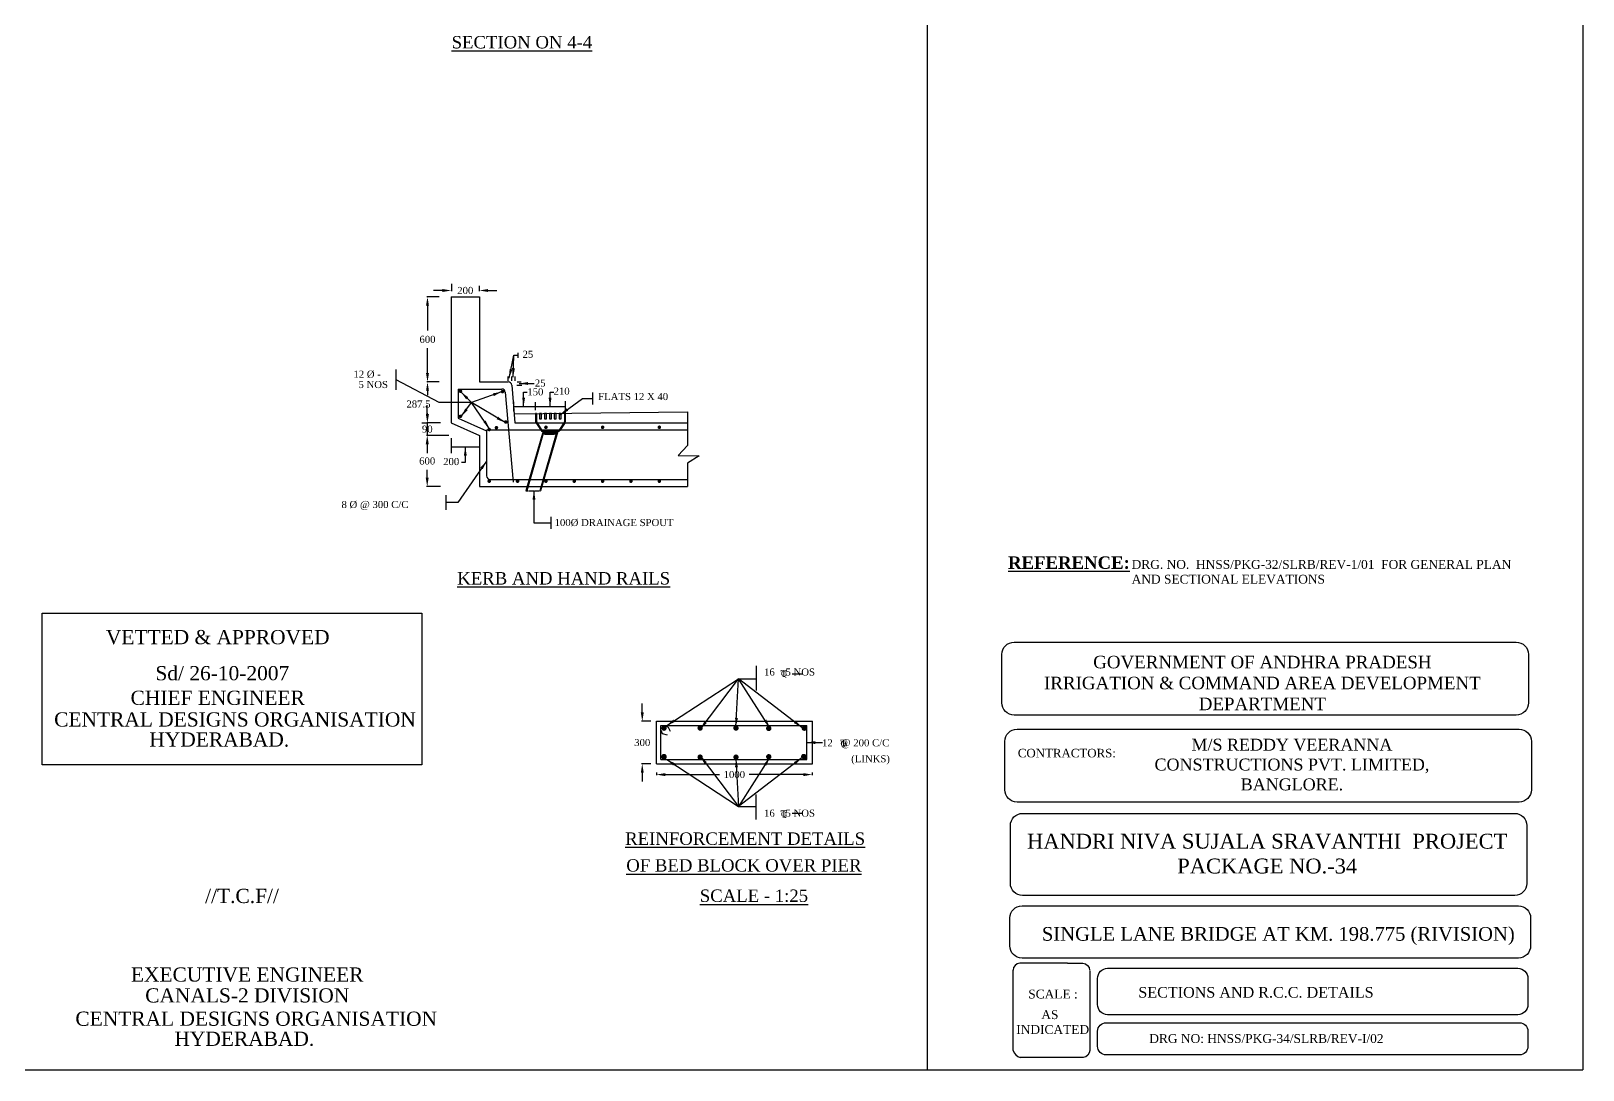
# Model space of a CAD drawing. Header units: millimetres. Extents: x -1426 to 1182, y 579 to 1915.
# Drawn here: x -973.4 to -535.5, y 579 to 872 of the extents above; entities that cross this region are included whole.
import ezdxf

# ---------------------------------------------------------------- set-up
doc = ezdxf.new("R2010")
doc.units = ezdxf.units.MM
doc.linetypes.add('DASHED', pattern=[0.75, 0.5, -0.25])
doc.layers.add('SHEET', color=3, linetype='Continuous')
doc.styles.add('ROMANS', font='romans')
doc.styles.get("Standard").update_dxf_attribs({"font": 'times.ttf'})
doc.dimstyles.get("Standard").update_dxf_attribs({"dimtxt": 2, "dimasz": 2.5, "dimexe": 0.18, "dimexo": 0.18, "dimgap": 1.5, "dimtad": 0, "dimtih": 1, "dimtoh": 1, "dimdec": 0, "dimlfac": 100, "dimzin": 0, "dimdsep": 46, "dimtxsty": 'ROMANS', "dimcen": 0.09, "dimadec": 0, "dimazin": 0, "dimtfac": 1, "dimtdec": 0, "dimtofl": 0, "dimtmove": 1, "dimatfit": 1, "dimfxl": 1, "dimtolj": 1, "dimtzin": 0, "dimarcsym": 0})

# ---------------------------------------------------------------- blocks, each defined once
blk = doc.blocks.new('*D35')
at = {"color": 0, "lineweight": -2, "transparency": 16777216}
for p, q in [((-861.59, 764.05), (-861.59, 766.55)), ((-863.17, 761.55), (-861.41, 761.55)), ((-855.53, 757.95), (-861.77, 757.95)), ((-861.59, 761.55), (-861.59, 757.95)), ((-861.59, 755.45), (-861.59, 752.95))]:
    blk.add_line(p, q, dxfattribs=at)
at = {"color": 0, "transparency": 16777216}
for points in [[(-862.01, 764.05), (-861.17, 764.05), (-861.59, 761.55)], [(-862.01, 755.45), (-861.17, 755.45), (-861.59, 757.95)]]:
    blk.add_solid(points, dxfattribs=at)
at = {"layer": 'Defpoints', "color": 0, "transparency": 16777216}
for p in [(-863.35, 761.55), (-861.59, 757.95), (-855.35, 757.95)]:
    blk.add_point(p, dxfattribs=at)
at = {"color": 0, "transparency": 16777216, "insert": (-861.59, 759.75), "char_height": 2, "attachment_point": 5}
blk.add_mtext('\\A1;90', dxfattribs=at)
blk = doc.blocks.new('*D36')
at = {"color": 0, "lineweight": -2, "transparency": 16777216}
for p, q in [((-857.89, 757.95), (-861.79, 757.95)), ((-861.61, 755.45), (-861.61, 753.27)), ((-861.61, 746.05), (-861.61, 748.24)), ((-857.89, 743.55), (-861.79, 743.55))]:
    blk.add_line(p, q, dxfattribs=at)
at = {"color": 0, "transparency": 16777216}
for points in [[(-862.03, 755.45), (-861.2, 755.45), (-861.61, 757.95)], [(-862.03, 746.05), (-861.2, 746.05), (-861.61, 743.55)]]:
    blk.add_solid(points, dxfattribs=at)
at = {"layer": 'Defpoints', "color": 0, "transparency": 16777216}
for p in [(-857.71, 757.95), (-861.61, 743.55), (-857.71, 743.55)]:
    blk.add_point(p, dxfattribs=at)
at = {"color": 0, "transparency": 16777216, "insert": (-861.61, 750.75), "char_height": 2, "attachment_point": 5}
blk.add_mtext('\\A1;600', dxfattribs=at)
blk = doc.blocks.new('*D39')
at = {"color": 0, "lineweight": -2, "transparency": 16777216}
for p, q in [((-857.3, 798.84), (-859.8, 798.84)), ((-854.8, 800.7), (-854.8, 798.66)), ((-846.94, 800.19), (-846.94, 798.66)), ((-844.44, 798.84), (-841.94, 798.84))]:
    blk.add_line(p, q, dxfattribs=at)
at = {"color": 0, "transparency": 16777216}
for points in [[(-857.3, 799.25), (-857.3, 798.42), (-854.8, 798.84)], [(-844.44, 799.25), (-844.44, 798.42), (-846.94, 798.84)]]:
    blk.add_solid(points, dxfattribs=at)
at = {"layer": 'Defpoints', "color": 0, "transparency": 16777216}
for p in [(-854.8, 800.88), (-846.94, 800.37), (-846.94, 798.84)]:
    blk.add_point(p, dxfattribs=at)
at = {"color": 0, "transparency": 16777216, "insert": (-850.87, 798.84), "char_height": 2, "attachment_point": 5}
blk.add_mtext('\\A1;200', dxfattribs=at)
blk = doc.blocks.new('*D40')
at = {"color": 0, "lineweight": -2, "transparency": 16777216}
for p, q in [((-858.21, 797.05), (-861.71, 797.05)), ((-861.53, 794.55), (-861.53, 787.57)), ((-861.53, 775.55), (-861.53, 782.54)), ((-858.21, 773.05), (-861.71, 773.05))]:
    blk.add_line(p, q, dxfattribs=at)
at = {"color": 0, "transparency": 16777216}
for points in [[(-861.95, 794.55), (-861.12, 794.55), (-861.53, 797.05)], [(-861.95, 775.55), (-861.12, 775.55), (-861.53, 773.05)]]:
    blk.add_solid(points, dxfattribs=at)
at = {"layer": 'Defpoints', "color": 0, "transparency": 16777216}
for p in [(-861.53, 797.05), (-858.03, 797.05), (-858.03, 773.05)]:
    blk.add_point(p, dxfattribs=at)
at = {"color": 0, "transparency": 16777216, "insert": (-861.53, 785.05), "char_height": 2, "attachment_point": 5}
blk.add_mtext('\\A1;600', dxfattribs=at)
blk = doc.blocks.new('*D41')
at = {"color": 0, "lineweight": -2, "transparency": 16777216}
for p, q in [((-858.21, 773.05), (-861.71, 773.05)), ((-861.53, 770.55), (-861.53, 769.32)), ((-861.53, 764.05), (-861.53, 764.28)), ((-857.85, 761.55), (-861.71, 761.55))]:
    blk.add_line(p, q, dxfattribs=at)
at = {"color": 0, "transparency": 16777216}
for points in [[(-861.95, 770.55), (-861.12, 770.55), (-861.53, 773.05)], [(-861.95, 764.05), (-861.12, 764.05), (-861.53, 761.55)]]:
    blk.add_solid(points, dxfattribs=at)
at = {"layer": 'Defpoints', "color": 0, "transparency": 16777216}
for p in [(-858.03, 773.05), (-861.53, 761.55), (-857.67, 761.55)]:
    blk.add_point(p, dxfattribs=at)
at = {"color": 0, "transparency": 16777216, "insert": (-864.08, 766.8), "char_height": 2, "attachment_point": 5}
blk.add_mtext('\\A1;287.5', dxfattribs=at)
blk = doc.blocks.new('*D44')
at = {"color": 0, "lineweight": -2, "transparency": 16777216}
for p, q in [((-796.94, 662.89), (-796.94, 662.15)), ((-794.44, 662.33), (-779.19, 662.33)), ((-755.49, 662.33), (-770.74, 662.33)), ((-752.99, 662.89), (-752.99, 662.15))]:
    blk.add_line(p, q, dxfattribs=at)
at = {"color": 0, "transparency": 16777216}
for points in [[(-794.44, 662.74), (-794.44, 661.91), (-796.94, 662.33)], [(-755.49, 662.74), (-755.49, 661.91), (-752.99, 662.33)]]:
    blk.add_solid(points, dxfattribs=at)
at = {"layer": 'Defpoints', "color": 0, "transparency": 16777216}
for p in [(-796.94, 663.07), (-796.94, 662.33), (-752.99, 663.07)]:
    blk.add_point(p, dxfattribs=at)
at = {"color": 0, "transparency": 16777216, "insert": (-774.96, 662.33), "char_height": 2, "attachment_point": 5}
blk.add_mtext('\\A1;1000', dxfattribs=at)
blk = doc.blocks.new('*D45')
at = {"color": 0, "lineweight": -2, "transparency": 16777216}
for p, q in [((-800.94, 679.86), (-800.94, 682.36)), ((-798.5, 677.36), (-801.12, 677.36)), ((-798.5, 665.36), (-801.12, 665.36)), ((-800.94, 662.86), (-800.94, 660.36))]:
    blk.add_line(p, q, dxfattribs=at)
at = {"color": 0, "transparency": 16777216}
for points in [[(-801.35, 679.86), (-800.52, 679.86), (-800.94, 677.36)], [(-801.35, 662.86), (-800.52, 662.86), (-800.94, 665.36)]]:
    blk.add_solid(points, dxfattribs=at)
at = {"layer": 'Defpoints', "color": 0, "transparency": 16777216}
for p in [(-800.94, 677.36), (-798.32, 677.36), (-798.32, 665.36)]:
    blk.add_point(p, dxfattribs=at)
at = {"color": 0, "transparency": 16777216, "insert": (-800.94, 671.36), "char_height": 2, "attachment_point": 5}
blk.add_mtext('\\A1;300', dxfattribs=at)
blk = doc.blocks.new('A$C5CE42FFD')
at = {"insert": (-67.36, 16.46), "char_height": 3.36, "width": 83.9077, "attachment_point": 2}
blk.add_mtext('M/S REDDY VEERANNA CONSTRUCTIONS PVT. LIMITED, BANGLORE. ', dxfattribs=at)

msp = doc.modelspace()

# ---------------------------------------------------------------- hatches: boundary and pattern name
h = msp.add_hatch()
h.set_pattern_fill('LINE', color=256, scale=0.05, angle=45, style=0)
h.set_pattern_definition([(45, (-871.86445, 759.65119), (-0.1122532, 0.1122532), [])])
h.paths.add_polyline_path([(-828.08691, 759.41542), (-828.40362, 758.31869), (-825.74915, 758.31869), (-825.4414, 759.38438)])

# ---------------------------------------------------------------- linework, layer by layer
for p, q in [((-535.53329, 1169.04721), (-535.53329, 579.04721)), ((-720.53329, 1017.56038), (-720.53329, 579.04721)), ((-854.84641, 797.05288), (-854.84641, 761.55288)), ((-854.84641, 797.05288), (-846.84641, 797.05288)), ((-846.84641, 797.05288), (-846.84641, 773.05288)), ((-835.97466, 779.86639), (-835.97466, 781.25744)), ((-870.34085, 770.83602), (-870.34085, 776.52654)), ((-858.26418, 767.22981), (-870.34085, 773.68128)), ((-852.84641, 771.05288), (-846.84641, 771.05288)), ((-852.84641, 771.05288), (-852.84641, 762.84605)), ((-846.84641, 773.05288), (-838.76322, 773.05288)), ((-846.84641, 771.05288), (-840.59686, 771.05288)), ((-838.84641, 774.60241), (-838.84641, 773.38597)), ((-838.84641, 774.60241), (-838.84641, 773.38597)), ((-837.84641, 774.60241), (-837.84641, 773.38597)), ((-837.84641, 774.60241), (-837.84641, 773.38597)), ((-837.76698, 772.13951), (-836.84641, 761.55288)), ((-836.84641, 774.60241), (-836.84641, 773.38597)), ((-836.84641, 774.60241), (-836.84641, 773.38597)), ((-836.34157, 772.13951), (-834.91616, 772.13951)), ((-836.25321, 773.05288), (-835.139, 773.05288)), ((-849.12698, 767.22981), (-858.26418, 767.22981)), ((-839.60062, 770.13951), (-837.39308, 744.75288)), ((-837.1333, 764.8522), (-837.1333, 767.40997)), ((-831.06055, 765.07971), (-831.06055, 767.32204)), ((-822.59375, 764.17854), (-822.59375, 767.67377)), ((-814.86894, 766.70126), (-814.86894, 770.06169)), ((-852.84641, 762.84605), (-844.84641, 759.24605)), ((-837.1333, 766.13109), (-822.59375, 766.13109)), ((-837.0638, 764.05288), (-788.17038, 764.63344)), ((-830.78963, 764.12432), (-831.06102, 764.12432)), ((-831.04737, 764.17642), (-831.04737, 761.82385)), ((-830.80737, 764.17642), (-830.80737, 761.77642)), ((-822.59375, 764.17854), (-822.91941, 764.17854)), ((-822.88737, 764.17642), (-822.88737, 761.77642)), ((-822.64737, 764.17642), (-822.64737, 764.17642)), ((-822.64737, 764.17642), (-822.64737, 761.77642)), ((-822.64737, 764.17642), (-822.64737, 761.82385)), ((-788.17038, 764.63344), (-788.17038, 755.12524)), ((-854.84641, 761.55288), (-846.84641, 757.95288)), ((-846.84641, 757.95288), (-846.84641, 743.55288)), ((-844.84641, 759.55621), (-788.17038, 759.55621)), ((-844.84641, 759.24605), (-844.84641, 746.54955)), ((-836.84641, 761.55288), (-788.17038, 761.55288)), ((-828.9384, 759.13642), (-833.78519, 742.35288)), ((-828.67587, 759.14963), (-833.52648, 742.35288)), ((-830.98274, 761.60586), (-829.49591, 759.31843)), ((-830.80737, 761.77642), (-829.24737, 759.37642)), ((-825.02817, 759.12354), (-829.87124, 742.35288)), ((-824.78162, 759.12078), (-829.62389, 742.35288)), ((-829.24737, 759.37642), (-828.08691, 759.41542)), ((-829.16054, 759.13642), (-828.41334, 759.17879)), ((-828.41334, 759.17879), (-828.66172, 758.31869)), ((-828.40362, 758.31869), (-828.66172, 758.31869)), ((-828.08691, 759.41542), (-828.40362, 758.31869)), ((-828.40362, 758.31869), (-825.74915, 758.31869)), ((-828.08691, 759.41542), (-825.4414, 759.38438)), ((-825.4414, 759.38438), (-825.74915, 758.31869)), ((-825.46002, 758.31869), (-825.74915, 758.31869)), ((-825.2268, 759.12629), (-825.46002, 758.31869)), ((-824.44737, 759.37642), (-825.4414, 759.38438)), ((-825.2268, 759.12629), (-824.5342, 759.13642)), ((-822.88737, 761.77642), (-824.44737, 759.37642)), ((-822.71199, 761.60586), (-824.19882, 759.31843)), ((-854.87582, 757.1938), (-854.87582, 752.98835)), ((-854.87582, 754.76758), (-846.84641, 754.76758)), ((-788.17038, 755.12524), (-790.76703, 752.26823)), ((-790.76703, 752.26823), (-784.86131, 752.20674)), ((-784.86131, 752.20674), (-788.17038, 750.10898)), ((-788.17038, 750.10898), (-788.17038, 743.55288)), ((-843.84641, 745.54955), (-788.17038, 745.54955)), ((-856.30758, 737.00135), (-856.30758, 741.15247)), ((-846.84641, 743.55288), (-788.17038, 743.55288)), ((-826.59942, 731.65353), (-826.59942, 735.01397)), ((-970.2741, 707.84873), (-863.10524, 707.84873)), ((-970.2741, 665.07273), (-970.2741, 707.84873)), ((-863.10524, 707.84873), (-863.10524, 665.07273)), ((-768.77756, 693.00744), (-768.77756, 686.01196)), ((-773.7609, 689.35085), (-768.81373, 689.35085)), ((-758.68911, 690.7493), (-755.6018, 690.7493)), ((-796.8909, 665.35632), (-796.8909, 677.35632)), ((-796.88455, 677.35632), (-752.8909, 677.35632)), ((-796.88455, 665.35632), (-796.88455, 677.35632)), ((-795.68455, 676.15632), (-754.49332, 676.15632)), ((-795.68455, 666.55632), (-795.68455, 676.15632)), ((-795.68455, 674.86487), (-795.30678, 673.95582)), ((-794.51076, 676.15632), (-793.60103, 675.72227)), ((-793.60103, 675.72227), (-793.02211, 674.57563)), ((-754.49332, 666.55632), (-754.49332, 676.15632)), ((-752.8909, 665.35632), (-752.8909, 677.35632)), ((-795.30678, 673.95582), (-793.9215, 673.54262)), ((-795.68455, 666.55632), (-754.49332, 666.55632)), ((-863.10524, 665.07273), (-970.2741, 665.07273)), ((-796.88455, 665.35632), (-752.8909, 665.35632)), ((-794.8909, 665.35632), (-764.8909, 665.35632)), ((-773.7609, 653.36178), (-768.81373, 653.36178)), ((-768.77756, 649.70519), (-768.77756, 656.70067)), ((-758.68911, 651.46288), (-755.6018, 651.46288)), ((-674.64952, 606.96965), (-674.64952, 584.56004)), ((-1425.53329, 579.04721), (-535.53329, 579.04721))]:
    msp.add_line(p, q)
at = {"linetype": 'DASHED', "ltscale": 0.1}
msp.add_line((-833.78519, 742.35288), (-829.62389, 742.35288), dxfattribs=at)
at = {"color": 7}
for p, q in [((-680.93389, 609.11045), (-694.37394, 609.11045)), ((-696.30576, 584.49937), (-696.30576, 607.17863)), ((-676.49192, 582.53563), (-694.37394, 582.53563))]:
    msp.add_line(p, q, dxfattribs=at)
for points, const_width in [([(-852.48565, 770.43714, 1), (-851.98565, 770.43714, 1)], 0.5), ([(-840.61776, 770.31492, 1), (-840.11776, 770.31492, 1)], 0.5), ([(-852.48565, 763.34856, 1), (-851.98565, 763.34856, 1)], 0.5), ([(-839.70014, 761.75974, 1), (-839.20014, 761.75974, 1)], 0.5), ([(-844.37321, 759.63545, 1), (-843.87321, 759.63545, 1)], 0.5), ([(-842.33065, 760.14297, -1), (-841.83065, 760.14297, -1)], 0.5), ([(-828.37321, 760.27364, -1), (-827.87321, 760.27364, -1)], 0.5), ([(-812.37321, 760.27364, -1), (-811.87321, 760.27364, -1)], 0.5), ([(-796.37321, 760.27364, -1), (-795.87321, 760.27364, -1)], 0.5), ([(-844.37321, 745.06801, -1), (-843.87321, 745.06801, -1)], 0.5), ([(-836.37321, 745.06801, -1), (-835.87321, 745.06801, -1)], 0.5), ([(-828.37321, 745.06801, -1), (-827.87321, 745.06801, -1)], 0.5), ([(-820.37321, 745.06801, -1), (-819.87321, 745.06801, -1)], 0.5), ([(-812.37321, 745.06801, -1), (-811.87321, 745.06801, -1)], 0.5), ([(-804.37321, 745.06801, -1), (-803.87321, 745.06801, -1)], 0.5), ([(-796.37321, 745.06801, -1), (-795.87321, 745.06801, -1)], 0.5), ([(-795.17993, 675.4134, 1), (-794.42993, 675.4134, 1)], 0.75), ([(-784.98244, 675.45739, 1), (-784.23244, 675.45739, 1)], 0.75), ([(-774.86852, 675.45739, 1), (-774.11852, 675.45739, 1)], 0.75), ([(-765.6265, 675.34905, 1), (-764.8765, 675.34905, 1)], 0.75), ([(-755.6114, 675.4134, 1), (-754.8614, 675.4134, 1)], 0.75), ([(-795.17993, 667.43579, 1), (-794.42993, 667.43579, 1)], 0.75), ([(-795.17993, 667.29923, -1), (-794.42993, 667.29923, -1)], 0.75), ([(-784.98244, 667.25524, -1), (-784.23244, 667.25524, -1)], 0.75), ([(-774.86852, 667.25524, -1), (-774.11852, 667.25524, -1)], 0.75), ([(-765.6265, 667.36358, -1), (-764.8765, 667.36358, -1)], 0.75), ([(-755.7481, 667.43579, 1), (-754.9981, 667.43579, 1)], 0.75), ([(-755.6114, 667.29923, -1), (-754.8614, 667.29923, -1)], 0.75)]:
    msp.add_lwpolyline(points, format="xyb", close=True, dxfattribs=dict(const_width=const_width))
for points in [[(-829.39079, 764.13828), (-829.95664, 764.13828), (-829.95664, 762.61219), (-829.39079, 762.61219)], [(-827.99079, 764.13828), (-828.55664, 764.13828), (-828.55664, 762.61219), (-827.99079, 762.61219)], [(-826.59079, 764.13828), (-827.15664, 764.13828), (-827.15664, 762.61219), (-826.59079, 762.61219)], [(-825.19079, 764.13828), (-825.75664, 764.13828), (-825.75664, 762.61219), (-825.19079, 762.61219)], [(-823.79079, 764.13828), (-824.35664, 764.13828), (-824.35664, 762.61219), (-823.79079, 762.61219)]]:
    msp.add_lwpolyline(points, close=True)
for points in [[(-696.01241, 699.6702), (-554.37523, 699.6702, -0.414213562), (-550.91099, 696.20596), (-550.91099, 682.58275, -0.414213562), (-554.37523, 679.11851), (-696.01241, 679.11851, -0.414213562), (-699.47665, 682.58275), (-699.47665, 696.20596, -0.414213562)], [(-695.19157, 675.15023), (-553.55439, 675.15023, -0.414213562), (-550.09015, 671.68599), (-550.09015, 658.06277, -0.414213562), (-553.55439, 654.59853), (-695.19157, 654.59853, -0.414213562), (-698.65581, 658.06277), (-698.65581, 671.68599, -0.414213562)], [(-693.67978, 651.39011), (-554.78512, 651.39011, -0.414213562), (-551.38796, 647.99295), (-551.38796, 631.65654, -0.414213562), (-554.78512, 628.25938), (-693.67978, 628.25938, -0.414213562), (-697.07694, 631.65654), (-697.07694, 647.99295, -0.414213562)], [(-693.78945, 625.33413), (-553.73734, 625.33413, -0.414213562), (-550.31187, 621.90866), (-550.31187, 614.03042, -0.414213562), (-553.73734, 610.60495), (-693.78945, 610.60495, -0.414213562), (-697.21492, 614.03042), (-697.21492, 621.90866, -0.414213562)], [(-669.64714, 607.704), (-553.9016, 607.704, -0.414213562), (-551.07063, 604.87303), (-551.07063, 597.46185, -0.414213562), (-553.9016, 594.63088), (-669.64714, 594.63088, -0.414213562), (-672.47811, 597.46185), (-672.47811, 604.87303, -0.414213562)], [(-670.05836, 592.34562), (-553.46352, 592.34562, -0.414213562), (-551.0572, 589.9393), (-551.0572, 585.70674, -0.414213562), (-553.46352, 583.30042), (-670.05836, 583.30042, -0.414213562), (-672.46468, 585.70674), (-672.46468, 589.9393, -0.414213562)]]:
    msp.add_lwpolyline(points, format="xyb", close=True)
for points in [[(-680.93389, 609.11045), (-676.64981, 609.11045, -0.414213562), (-674.71799, 607.17863)], [(-674.65038, 584.57513, -0.368140093), (-676.5472, 582.52873)]]:
    msp.add_lwpolyline(points, format="xyb", dxfattribs=at)
for centre, radius, start, end in [((-840.59686, 770.05288), 1, 4.9697407, 90), ((-838.76322, 772.05288), 1, 4.9697407, 90), ((-830.64737, 761.82385), 0.4, 180, 213.0238676), ((-829.16054, 759.53642), 0.4, 213.0238676, 270), ((-824.5342, 759.53642), 0.4, 270, 326.9761324), ((-823.04737, 761.82385), 0.4, 326.9761324, 0), ((-843.84641, 746.54955), 1, 180, 270)]:
    msp.add_arc(centre, radius, start, end)
for centre, radius, start, end in [((-694.37394, 607.17863), 1.93182, 90, 180), ((-693.16362, 585.70889), 3.36689, 200.3157406, 249.7662947)]:
    msp.add_arc(centre, radius, start, end, dxfattribs=at)
at = {"layer": 'Defpoints', "color": 0, "linetype": 'ByBlock'}
for p in [(-831.01359, 764.14536), (-825.19079, 764.13828), (-824.35664, 764.13828), (-822.64737, 764.17642), (-822.64737, 764.17642), (-825.96626, 758.31869), (-822.64737, 761.77642)]:
    msp.add_point(p, dxfattribs=at)

# ---------------------------------------------------------------- block references
msp.add_blockref('A$C5CE42FFD', (-550.28135, 655.98762))

# ---------------------------------------------------------------- texts
for s, height, p in [('%%USECTION ON 4-4', 3.5, (-854.72252, 867.10505)), ('12 %%C -', 2, (-882.42124, 774.2377)), ('5 NOS ', 2, (-880.99664, 771.32361)), ('FLATS 12 X 40', 2, (-813.36615, 767.93711)), ('8 %%C @ 300 C/C', 2, (-885.79271, 737.49553)), ('100%%C DRAINAGE SPOUT', 2, (-825.66987, 732.40733)), ('%%UKERB AND HAND RAILS', 3.5, (-853.13789, 715.93242)), ('VETTED & APPROVED', 4, (-952.26121, 699.10006)), ('Sd/ 26-10-2007', 4, (-938.29761, 688.93312)), (' 16    5 NOS', 2, (-767.31696, 690.25701)), ('T ', 2, (-761.9065, 689.81639)), ('Q', 1.5, (-761.80439, 690.04079)), ('CHIEF ENGINEER', 4, (-945.30406, 681.9899)), ('CENTRAL DESIGNS ORGANISATION', 4, (-966.86226, 675.88291)), ('HYDERABAD.', 4, (-939.99926, 670.22425)), ('12   @ 200 C/C', 2, (-750.22215, 670.29208)), ('T ', 2, (-745.12403, 670.17235)), ('Q', 1.5, (-745.02192, 670.39675)), ('(LINKS)', 2, (-741.97634, 665.80454)), (' 16    5 NOS', 2, (-767.31696, 650.45563)), ('T ', 2, (-761.9065, 650.21348)), ('Q', 1.5, (-761.80439, 650.43788)), ('%%UREINFORCEMENT DETAILS', 3.5, (-805.76297, 642.52366)), ('%%UOF BED BLOCK OVER PIER', 3.5, (-805.449, 634.98202)), ('//T.C.F//', 4, (-924.2726, 626.11959)), ('%%USCALE - 1:25', 3.5, (-784.70236, 626.4273)), ('SINGLE LANE BRIDGE AT KM. 198.775 (RIVISION)', 3.85, (-688.19413, 615.49)), ('EXECUTIVE ENGINEER', 4, (-945.19939, 603.95213)), ('CANALS-2 DIVISION', 4, (-941.17278, 598.07187)), ('CENTRAL DESIGNS ORGANISATION', 4, (-960.87255, 591.50065)), ('AS ', 2.5, (-688.34679, 593.39345)), ('INDICATED', 2.5, (-695.41723, 589.20035)), ('HYDERABAD.', 4, (-932.92545, 585.84199)), ('DRG NO: HNSS/PKG-34/SLRB/REV-I/02', 2.5, (-657.88467, 586.66175))]:
    msp.add_text(s, height=height).set_placement(p)
at = {"color": 0, "linetype": 'ByBlock', "char_height": 2, "attachment_point": 5}
for s, insert in [('\\A1;25', (-833.20498, 780.83496)), ('150', (-831.10616, 770.26033)), ('\\A1;25', (-829.73074, 772.71769)), ('210', (-823.69013, 770.44792)), ('200', (-854.8422, 750.59164))]:
    msp.add_mtext(s, dxfattribs=dict(at, insert=insert))
for s, insert, char_height, width, attachment_point in [('{\\fTimes New Roman|b1|i0|c0|p18;\\LREFERENCE:}', (-697.74342, 723.85075), 3.5, 92, 1), ('DRG. NO.  HNSS/PKG-32/SLRB/REV-1/01  FOR GENERAL PLAN AND SECTIONAL ELEVATIONS ', (-662.86226, 722.85075), 2.5, 107.9720864, 1), ('HANDRI NIVA SUJALA SRAVANTHI  PROJECT\\PPACKAGE NO.-34', (-624.61624, 645.65037), 4.2, 180, 2), ('SCALE :', (-692.03739, 601.6965), 2.5, 25.272, 1)]:
    msp.add_mtext(s, dxfattribs=dict(insert=insert, char_height=char_height, width=width, attachment_point=attachment_point))
at = {"layer": 'SHEET', "color": 7}
for s, insert, char_height, width, attachment_point in [('GOVERNMENT OF ANDHRA PRADESH\\PIRRIGATION & COMMAND AREA DEVELOPMENT DEPARTMENT', (-625.98246, 688.15841), 3.53871, 136.012937, 5), ('CONTRACTORS:', (-694.97904, 668.37128), 2.4063228, 35.8252135, 4), ('SECTIONS AND R.C.C. DETAILS ', (-660.9744, 602.44424), 3.0079035, 111.1817851, 1)]:
    msp.add_mtext(s, dxfattribs=dict(at, insert=insert, char_height=char_height, width=width, attachment_point=attachment_point))

# ---------------------------------------------------------------- dimensions: what is measured, and where the dimension line sits
for base, p1, p2, text, picture, middle in [((-861.53174, 797.05288), (-858.03022, 773.05288), (-858.03022, 797.05288), '600', '*D40', (-861.53174, 785.05288)), ((-861.61466, 743.55288), (-857.70645, 757.95288), (-857.70645, 743.55288), '600', '*D36', (-861.61466, 750.75288)), ((-800.93553, 677.35632), (-798.31691, 665.35632), (-798.31691, 677.35632), '300', '*D45', (-800.93553, 671.35632))]:
    dim = msp.add_linear_dim(base=base, p1=p1, p2=p2, angle=90, text=text, dimstyle='Standard', override={"dimscale": 1, "dimtxsty": 'Standard'})
    dim.commit()
    dim.dimension.update_dxf_attribs({"geometry": picture, "text_midpoint": middle})
for base, p1, p2, text, picture, middle in [((-846.93953, 798.8354), (-854.79565, 800.8831), (-846.93953, 800.37117), '200', '*D39', (-850.86759, 798.8354)), ((-796.93647, 662.32655), (-752.99278, 663.06577), (-796.93647, 663.06577), '1000', '*D44', (-774.96462, 662.32655))]:
    dim = msp.add_linear_dim(base=base, p1=p1, p2=p2, text=text, dimstyle='Standard', override={"dimscale": 1, "dimtxsty": 'Standard'})
    dim.commit()
    dim.dimension.update_dxf_attribs({"geometry": picture, "text_midpoint": middle})
for base, p1, p2, text, override, picture, middle in [((-861.53174, 761.55288), (-858.03022, 773.05288), (-857.66824, 761.55288), '287.5', {"dimscale": 1, "dimtxsty": 'Standard', "dimtmove": 2}, '*D41', (-864.08343, 766.80408)), ((-861.59134, 757.95288), (-863.34729, 761.55288), (-855.34729, 757.95288), '90', {"dimscale": 1, "dimtxsty": 'Standard'}, '*D35', (-861.59134, 759.75288))]:
    dim = msp.add_linear_dim(base=base, p1=p1, p2=p2, angle=90, text=text, dimstyle='Standard', override=override)
    dim.commit()
    dim.dimension.update_dxf_attribs({"geometry": picture, "text_midpoint": middle, "dimtype": 160})

# ---------------------------------------------------------------- leaders
for points in [[(-838.48161, 774.16309), (-837.14457, 780.61756)], [(-837.36741, 774.4413), (-837.14457, 780.61756), (-835.97466, 780.56192)], [(-835.63523, 772.60974), (-831.46883, 772.60974)], [(-852.09687, 770.2292), (-849.12698, 767.22981)], [(-851.98565, 763.34856), (-849.12698, 767.22981)], [(-840.61437, 770.27387), (-849.12698, 767.22981)], [(-839.65823, 761.62117), (-849.12698, 767.22981), (-849.0035, 767.22981)], [(-844.00953, 759.8581), (-849.12698, 767.22981)], [(-834.41494, 766.13109), (-834.41494, 770.19827), (-833.38233, 770.19827)], [(-826.94719, 766.13109), (-826.94719, 770.19828), (-825.91458, 770.19828)], [(-824.08897, 763.80815), (-817.83724, 768.38148), (-814.86894, 768.38148)], [(-850.86111, 754.76758), (-850.86111, 750.31951), (-851.9619, 750.31951)], [(-844.84641, 750.73959), (-852.9435, 739.07691), (-856.30758, 739.07691)], [(-831.49143, 742.35288), (-831.49143, 733.33375), (-826.59942, 733.33375)], [(-794.03822, 676.15632), (-773.7609, 689.35085)], [(-784.60744, 675.08239), (-773.7609, 689.35085)], [(-774.49352, 675.83239), (-773.7609, 689.35085)], [(-755.92731, 675.656), (-773.7609, 689.35085)], [(-764.91141, 675.50706), (-773.7609, 689.35085)], [(-754.62439, 671.35632), (-750.12734, 671.35632)], [(-794.03822, 666.55632), (-773.7609, 653.36178)], [(-784.60744, 667.63024), (-773.7609, 653.36178)], [(-774.49352, 666.88024), (-773.7609, 653.36178)], [(-764.91141, 667.20558), (-773.7609, 653.36178)], [(-755.92731, 667.05663), (-773.7609, 653.36178)]]:
    msp.add_leader(points, dimstyle='Standard', override={"dimscale": 1, "dimtxsty": 'Standard'})

doc.saveas('drawing.dxf')
